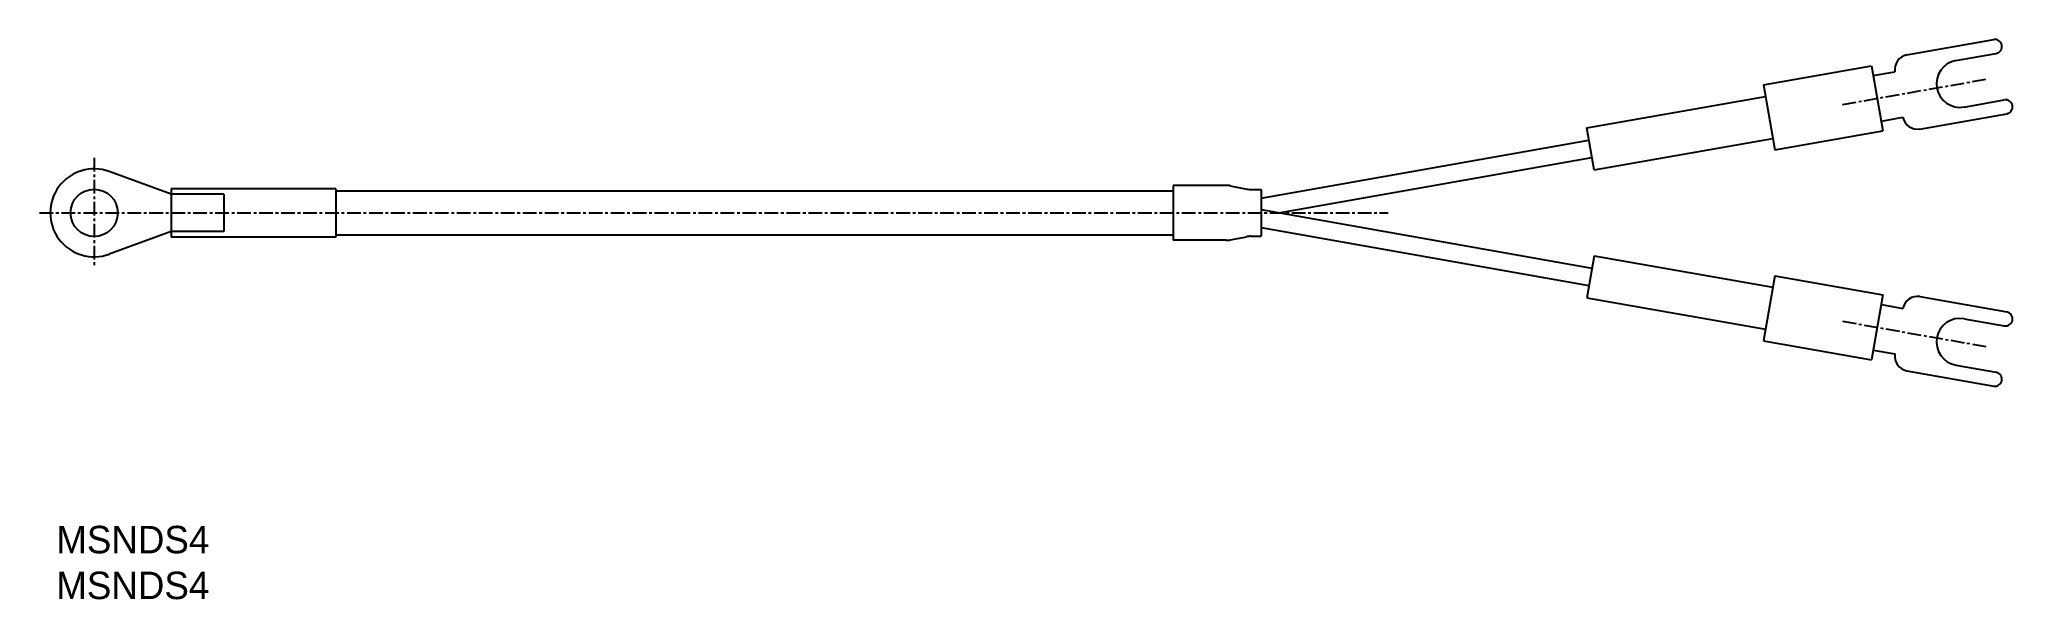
# Model space of a CAD drawing. Extents: x 137 to 316, y 220 to 271.
import ezdxf

# ---------------------------------------------------------------- set-up
doc = ezdxf.new("R2010")
doc.units = 0
doc.linetypes.add('CENTER', pattern=[2, 1.25, -0.25, 0.25, -0.25])
doc.layers.get('0').update_dxf_attribs({"linetype": 'CONTINUOUS'})
doc.layers.add('CENTER', color=1, linetype='CENTER')

msp = doc.modelspace()

# ---------------------------------------------------------------- linework, layer by layer
for p, q in [((306.74, 269.18), (314.65, 270.58)), ((293.68, 266.45), (303.53, 268.18)), ((303.53, 268.18), (304.57, 262.28)), ((303.69, 267.3), (305.66, 267.65)), ((311.21, 268.68), (314.87, 269.32)), ((293.68, 266.45), (294.72, 260.54)), ((277.6, 262.54), (293.87, 265.4)), ((311.96, 264.44), (315.61, 265.09)), ((278.27, 258.71), (277.6, 262.54)), ((294.72, 260.54), (304.57, 262.28)), ((304.42, 263.16), (306.39, 263.51)), ((307.93, 262.44), (315.84, 263.83)), ((247.96, 256.15), (277.79, 261.41)), ((278.27, 258.71), (294.54, 261.58)), ((249.57, 254.81), (278.07, 259.84)), ((148.73, 256.51), (143.1, 258.57)), ((163.73, 257.01), (148.73, 257.01)), ((148.73, 257.01), (148.73, 252.61)), ((163.73, 257.01), (163.73, 252.61)), ((244.77, 257.31), (239.96, 257.31)), ((239.96, 257.31), (239.96, 252.31)), ((245.15, 257.27), (246.67, 256.98)), ((247.05, 256.94), (247.96, 256.94)), ((247.96, 256.94), (247.96, 252.68)), ((153.53, 256.51), (148.73, 256.51)), ((153.53, 256.51), (153.53, 253.11)), ((163.73, 256.81), (240.04, 256.81)), ((247.96, 255.1), (278.07, 249.79)), ((247.96, 253.47), (277.79, 248.21)), ((148.73, 253.11), (143.1, 251.05)), ((153.53, 253.11), (148.73, 253.11)), ((163.73, 252.61), (148.73, 252.61)), ((163.73, 252.81), (240.04, 252.81)), ((244.77, 252.31), (239.96, 252.31)), ((245.15, 252.35), (246.67, 252.64)), ((247.05, 252.68), (247.96, 252.68)), ((278.27, 250.91), (277.6, 247.09)), ((278.27, 250.91), (294.54, 248.04)), ((294.72, 249.08), (293.68, 243.17)), ((294.72, 249.08), (304.57, 247.35)), ((277.6, 247.09), (293.87, 244.22)), ((304.57, 247.35), (303.53, 241.44)), ((304.42, 246.46), (306.39, 246.11)), ((307.93, 247.19), (315.84, 245.79)), ((311.96, 245.18), (315.61, 244.54)), ((293.68, 243.17), (303.53, 241.44)), ((303.69, 242.32), (305.66, 241.98)), ((311.21, 240.95), (314.87, 240.3)), ((306.74, 240.44), (314.65, 239.05))]:
    msp.add_line(p, q)
msp.add_circle((141.73, 254.81), 2.15)
for centre, radius, start, end in [((314.76, 269.95), 0.638, 280, 100), ((306.97, 267.87), 1.33, 100, 189.7848), ((311.59, 266.56), 2.15, 100, 280), ((315.73, 264.46), 0.638, 280, 100), ((307.69, 263.75), 1.33, 190.2152, 280), ((141.73, 254.81), 4, 69.9199, 290.0801), ((244.77, 255.31), 2, 79.002, 90), ((247.05, 258.94), 2, 259.002, 270), ((244.77, 254.31), 2, 270, 280.998), ((247.05, 250.68), 2, 90, 100.998), ((307.69, 245.88), 1.33, 80, 169.7848), ((311.59, 243.06), 2.15, 80, 260), ((315.73, 245.16), 0.638, 260, 80), ((306.97, 241.75), 1.33, 170.2152, 260), ((314.76, 239.67), 0.638, 260, 80)]:
    msp.add_arc(centre, radius, start, end)
at = {"layer": 'CENTER', "color": 1, "linetype": 'CENTER'}
for p, q in [((300.89, 264.67), (314.09, 267)), ((141.73, 259.81), (141.73, 249.99)), ((136.75, 254.81), (259.53, 254.81)), ((300.89, 244.95), (314.09, 242.62))]:
    msp.add_line(p, q, dxfattribs=at)

# ---------------------------------------------------------------- texts
for p in [(138.28, 223.83), (138.28, 219.66)]:
    msp.add_text('MSNDS4', height=2.5).set_placement(p)

doc.saveas('drawing.dxf')
